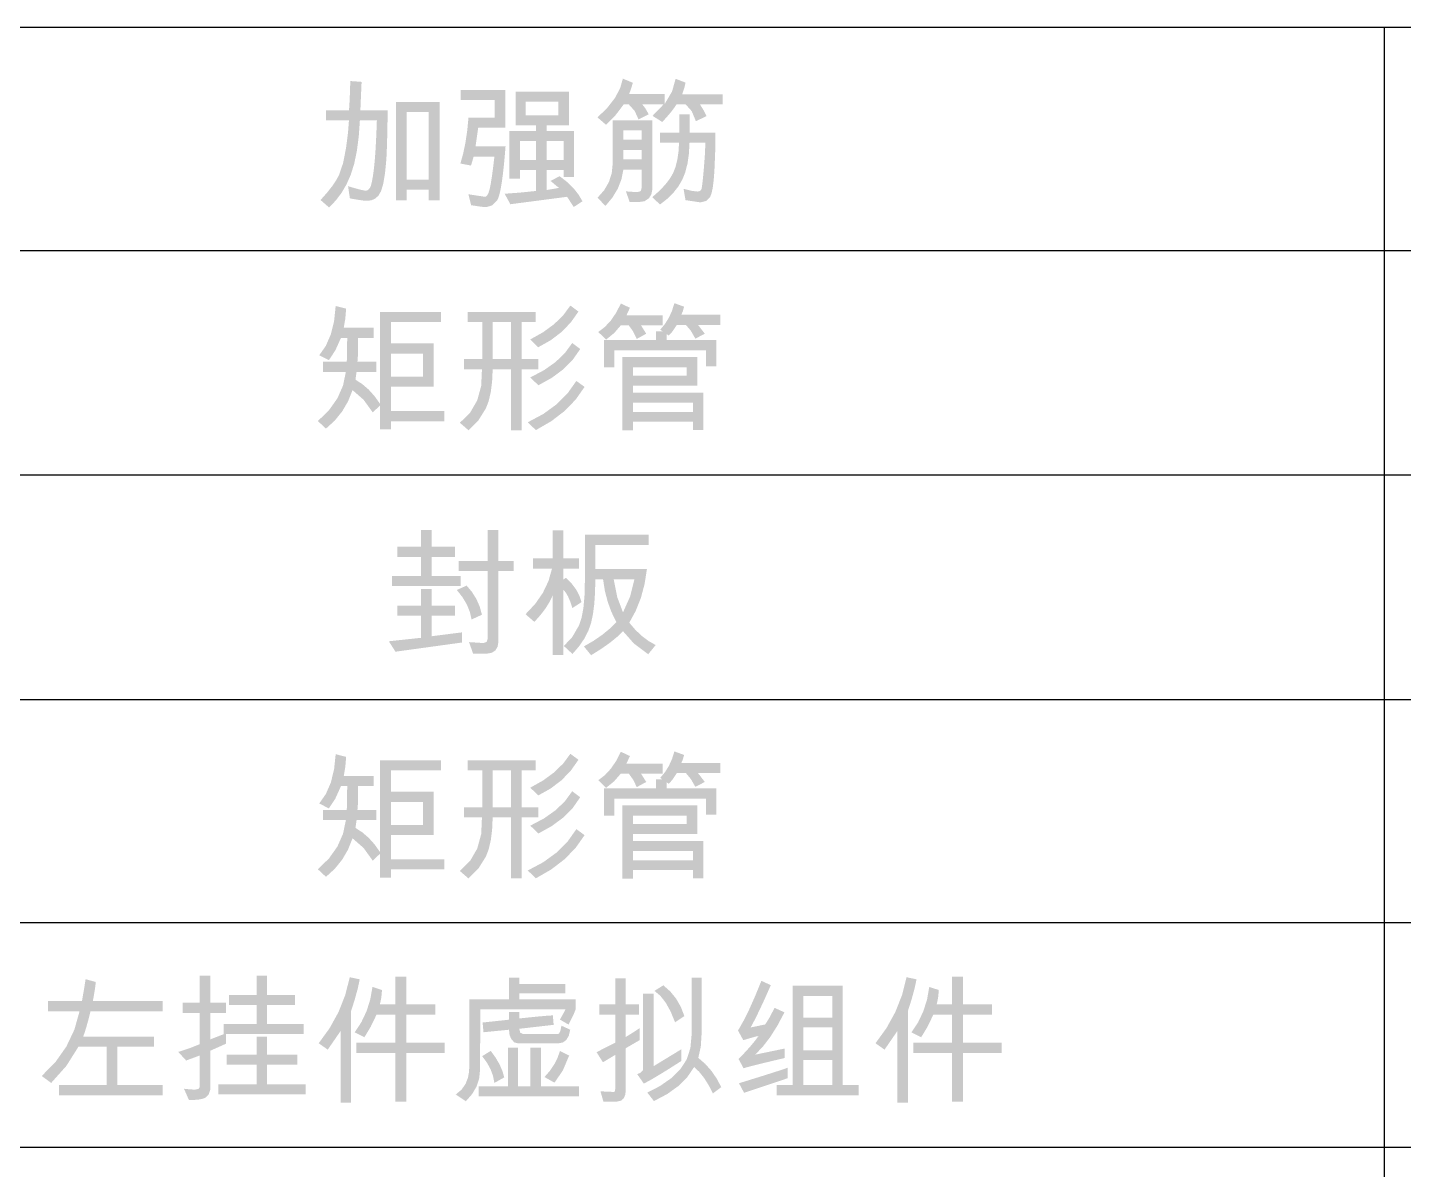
# Model space of a CAD drawing. Extents: x 3 to 294, y 5 to 205.
# Drawn here: x 101.33 to 129.22, y 27.49 to 50.62 of the extents above; entities that cross this region are included whole.
import ezdxf

# ---------------------------------------------------------------- set-up
doc = ezdxf.new("R2010")
doc.units = 0
doc.layers.get('0').update_dxf_attribs({"linetype": 'CONTINUOUS'})

msp = doc.modelspace()

# ---------------------------------------------------------------- hatches: boundary and pattern name
h = msp.add_hatch(color=7)
h.paths.add_polyline_path([(108.631011, 48.94677), (108.617231, 48.277044), (108.603588, 47.956098), (108.57589, 47.674014), (108.538269, 47.450772), (108.494861, 47.306905), (108.442013, 47.217125), (108.378003, 47.157525), (108.301522, 47.123763), (108.210985, 47.112326), (108.160756, 47.115426), (108.086135, 47.124728), (107.987123, 47.140231), (107.863719, 47.161935), (107.826237, 47.40888), (107.960595, 47.369089), (108.066015, 47.340667), (108.142497, 47.323613), (108.190039, 47.317929), (108.231518, 47.332123), (108.270516, 47.375255), (108.289637, 47.419594), (108.308964, 47.495558), (108.328497, 47.603148), (108.348238, 47.742365), (108.367039, 47.920967), (108.383722, 48.14675), (108.398235, 48.419765), (108.410525, 48.740064), (108.066015, 48.740064), (108.042658, 48.410257), (108.004004, 48.116984), (107.950053, 47.860196), (107.880807, 47.639839), (107.795558, 47.446655), (107.693669, 47.272178), (107.575244, 47.116305), (107.440386, 46.978932), (107.268407, 47.128862), (107.398227, 47.274796), (107.50412, 47.408328), (107.586139, 47.529458), (107.644336, 47.638185), (107.726191, 47.878377), (107.786549, 48.188849), (107.825823, 48.499597), (107.844427, 48.740064), (107.381406, 48.740064), (107.381406, 48.94677), (107.844427, 48.94677), (107.851679, 49.028738), (107.858621, 49.154785), (107.865356, 49.324964), (107.871988, 49.539327), (108.100742, 49.52279), (108.075937, 48.94677)])
h.paths.add_polyline_path([(109.681076, 47.12335), (109.457834, 47.12335), (109.457834, 47.337222), (109.01135, 47.337222), (109.01135, 47.12335), (108.798029, 47.12335), (108.798029, 49.116544), (109.681076, 49.116544)])
h.paths.add_polyline_path([(109.457834, 47.543927), (109.457834, 48.909839), (109.01135, 48.909839), (109.01135, 47.543927)])
h = msp.add_hatch(color=7)
h.paths.add_polyline_path([(115.418125, 49.065281), (114.961719, 49.065281), (115.028691, 48.958552), (115.09401, 48.828259), (114.879036, 48.726284), (114.793322, 48.930923), (114.671228, 49.065281), (114.484917, 49.065281), (114.437788, 48.994071), (114.374123, 48.911079), (114.293921, 48.816304), (114.197183, 48.709748), (113.998745, 48.833771), (114.221988, 49.065281), (113.793142, 49.065281), (113.857083, 48.981221), (113.922678, 48.864088), (113.715972, 48.761011), (113.63832, 48.932714), (113.516432, 49.068037), (113.417213, 49.068037), (113.234417, 48.827914), (113.056167, 48.653524), (112.883637, 48.802352), (113.084762, 48.999652), (113.237517, 49.196333), (113.341904, 49.392393), (113.397921, 49.587834), (113.600217, 49.505151), (113.570933, 49.401523), (113.5247, 49.276397), (114.244036, 49.276397), (114.246792, 49.076306), (114.395483, 49.328211), (114.467278, 49.585077), (114.668472, 49.507907), (114.645597, 49.404141), (114.59957, 49.268129), (115.418125, 49.268129)])
h.paths.add_polyline_path([(115.272053, 48.494774), (115.270881, 48.13297), (115.254414, 47.728584), (115.240039, 47.535418), (115.220859, 47.381732), (115.19682, 47.267527), (115.167873, 47.192803), (115.088636, 47.109707), (114.977153, 47.082009), (114.93588, 47.086005), (114.861949, 47.097443), (114.668472, 47.126106), (114.628233, 47.355412), (114.796836, 47.314002), (114.912109, 47.30029), (114.964475, 47.312348), (114.992035, 47.348797), (115.000398, 47.390448), (115.01057, 47.466619), (115.022499, 47.57731), (115.036133, 47.722521), (115.059628, 48.027136), (115.071962, 48.292478), (114.749501, 48.292478), (114.737116, 48.067995), (114.708297, 47.867491), (114.663149, 47.690964), (114.601775, 47.538415), (114.521487, 47.401765), (114.419598, 47.272867), (114.296212, 47.151617), (114.151432, 47.037912), (113.993233, 47.185637), (114.136894, 47.313803), (114.255336, 47.437887), (114.34856, 47.55794), (114.416567, 47.674014), (114.465659, 47.798244), (114.502143, 47.942732), (114.526017, 48.107476), (114.537283, 48.292478), (114.154188, 48.292478), (114.154188, 48.494774), (114.540039, 48.494774), (114.540039, 48.866844), (114.755013, 48.866844), (114.755013, 48.494774)])
h.paths.add_polyline_path([(113.993233, 47.328953), (113.975939, 47.24255), (113.924331, 47.161935), (113.836206, 47.104126), (113.71046, 47.086419), (113.535725, 47.089175), (113.459657, 47.304149), (113.600148, 47.293744), (113.677387, 47.290368), (113.73244, 47.296707), (113.762274, 47.316275), (113.774952, 47.356032), (113.779362, 47.42266), (113.779362, 47.746774), (113.408945, 47.746774), (113.368534, 47.546675), (113.29443, 47.357272), (113.186633, 47.178515), (113.045143, 47.010351), (112.883637, 47.174613), (113.018607, 47.327067), (113.115078, 47.493422), (113.172999, 47.67373), (113.192317, 47.868042), (113.192317, 48.740064), (113.993233, 48.740064)])
h.paths.add_polyline_path([(113.779362, 48.348702), (113.779362, 48.537768), (113.406189, 48.537768), (113.406189, 48.348702)])
h.paths.add_polyline_path([(113.779362, 47.950724), (113.779362, 48.144752), (113.406189, 48.144752), (113.406189, 47.950724)])
h = msp.add_hatch(color=7)
h.paths.add_polyline_path([(110.465455, 48.593992), (110.411436, 48.215307), (111.019427, 48.215307), (111.000668, 47.990258), (110.981186, 47.790536), (110.960981, 47.616148), (110.940052, 47.467102), (110.918399, 47.343402), (110.896024, 47.245057), (110.872924, 47.172071), (110.849101, 47.124452), (110.745335, 47.019515), (110.629166, 46.984444), (110.582976, 46.986924), (110.516374, 46.994366), (110.429411, 47.006768), (110.32214, 47.024131), (110.265364, 47.245169), (110.586723, 47.196662), (110.618659, 47.198117), (110.647494, 47.223189), (110.673229, 47.271928), (110.695863, 47.344387), (110.717774, 47.449273), (110.741339, 47.59519), (110.766557, 47.782035), (110.793429, 48.009704), (110.372851, 48.009704), (110.319383, 47.826701), (110.104409, 47.868042), (110.16115, 48.073705), (110.207349, 48.297094), (110.243006, 48.538156), (110.26812, 48.79684), (110.798941, 48.79684), (110.798941, 49.152373), (110.112678, 49.152373), (110.112678, 49.356323), (111.012261, 49.356323), (111.012261, 48.593992)])
h.paths.add_polyline_path([(111.097699, 48.526744), (111.639544, 48.526744), (111.639544, 48.642499), (111.224479, 48.642499), (111.224479, 49.327109), (112.304861, 49.327109), (112.304861, 48.642499), (111.854518, 48.642499), (111.854518, 48.526744), (112.409592, 48.526744), (112.409592, 47.597946), (112.196271, 47.597946), (112.196271, 47.738506), (111.854518, 47.738506), (111.854518, 47.331709), (112.105321, 47.374704), (112.0677, 47.40192), (112.016024, 47.44526), (111.965174, 47.48853), (111.930034, 47.515264), (112.116345, 47.611727), (112.268067, 47.493396), (112.395811, 47.369123), (112.499578, 47.238959), (112.579366, 47.102955), (112.401324, 46.9872), (112.351387, 47.064611), (112.312302, 47.124866), (112.283966, 47.167964), (112.266276, 47.193906), (111.116992, 47.043424), (111.001237, 47.256193), (111.29972, 47.27769), (111.639544, 47.312417), (111.639544, 47.738506), (111.312673, 47.738506), (111.312673, 47.560464), (111.097699, 47.560464)])
h.paths.add_polyline_path([(111.428429, 48.844795), (112.091541, 48.844795), (112.091541, 49.124813), (111.428429, 49.124813)])
h.paths.add_polyline_path([(111.639544, 47.942456), (111.639544, 48.322794), (111.312673, 48.322794), (111.312673, 47.942456)])
h.paths.add_polyline_path([(112.196271, 47.942456), (112.196271, 48.322794), (111.854518, 48.322794), (111.854518, 47.942456)])
h = msp.add_hatch(color=7)
h.paths.add_polyline_path([(109.776436, 42.647438), (108.698811, 42.647438), (108.698811, 42.48042), (108.475568, 42.48042), (108.475568, 42.96604), (108.32674, 42.82548), (108.140774, 43.082278), (107.917187, 43.277477), (107.82715, 43.051341), (107.70745, 42.845875), (107.557984, 42.66108), (107.37865, 42.496956), (107.214388, 42.650194), (107.440532, 42.87118), (107.610505, 43.110872), (107.724357, 43.369375), (107.78214, 43.646791), (107.319119, 43.646791), (107.319119, 43.851843), (107.798676, 43.851843), (107.802293, 43.890601), (107.804877, 43.961397), (107.806427, 44.064233), (107.806944, 44.199109), (107.8097, 44.33581), (107.682921, 44.33581), (107.568544, 44.082734), (107.43763, 43.883814), (107.241949, 43.983032), (107.376299, 44.175062), (107.476697, 44.405539), (107.543093, 44.674463), (107.575434, 44.981835), (107.787652, 44.928367), (107.770702, 44.725313), (107.739696, 44.540862), (108.346033, 44.540862), (108.346033, 44.33581), (108.030186, 44.33581), (108.029273, 44.146244), (108.026603, 44.002463), (108.02228, 43.904364), (108.016406, 43.851843), (108.396745, 43.851843), (108.396745, 43.646791), (107.998767, 43.646791), (107.976719, 43.488041), (108.115745, 43.398443), (108.24516, 43.286779), (108.365067, 43.1531), (108.475568, 42.99746), (108.475568, 44.860567), (109.708637, 44.860567), (109.708637, 44.653861), (108.698811, 44.653861), (108.698811, 44.222811), (109.559809, 44.222811), (109.559809, 43.344725), (108.698811, 43.344725), (108.698811, 42.853041), (109.776436, 42.853041)])
h.paths.add_polyline_path([(109.344835, 43.550328), (109.344835, 44.016105), (108.698811, 44.016105), (108.698811, 43.550328)])
h = msp.add_hatch(color=7)
h.paths.add_polyline_path([(112.497786, 44.868835), (112.342335, 44.648478), (112.154586, 44.454528), (111.934487, 44.286933), (111.681988, 44.145641), (111.521033, 44.30384), (111.781473, 44.449981), (112.003828, 44.613072), (112.188046, 44.793112), (112.334075, 44.990103)])
h.paths.add_polyline_path([(111.681988, 43.700259), (111.34299, 43.700259), (111.34299, 42.463883), (111.128016, 42.463883), (111.128016, 43.700259), (110.758702, 43.700259), (110.747032, 43.453961), (110.720324, 43.240063), (110.678629, 43.058515), (110.622001, 42.909265), (110.469452, 42.66487), (110.26812, 42.463883), (110.093385, 42.615467), (110.302149, 42.821863), (110.44637, 43.07146), (110.525994, 43.364259), (110.540972, 43.700259), (110.174414, 43.700259), (110.174414, 43.905862), (110.545382, 43.905862), (110.545382, 44.653861), (110.251584, 44.653861), (110.251584, 44.860567), (111.631276, 44.860567), (111.631276, 44.653861), (111.34299, 44.653861), (111.34299, 43.905862), (111.681988, 43.905862)])
h.paths.add_polyline_path([(111.128016, 43.905862), (111.128016, 44.653861), (110.758702, 44.653861), (110.758702, 43.905862)])
h.paths.add_polyline_path([(112.533615, 44.109812), (112.383228, 43.894313), (112.191655, 43.700052), (111.958844, 43.526979), (111.684744, 43.375042), (111.521033, 43.533792), (111.797708, 43.67964), (112.031596, 43.844402), (112.222695, 44.02818), (112.371007, 44.231079)])
h.paths.add_polyline_path([(112.62181, 43.341969), (112.441037, 43.085129), (112.216184, 42.853661), (111.9472, 42.647515), (111.634032, 42.466639), (111.46977, 42.625389), (111.784376, 42.793045), (112.053507, 42.988502), (112.277162, 43.211865), (112.455343, 43.463236)])
h = msp.add_hatch(color=7)
h.paths.add_polyline_path([(115.371271, 44.597637), (114.922031, 44.597637), (115.059835, 44.419595), (114.868012, 44.320376), (114.775477, 44.480504), (114.67674, 44.597637), (114.490429, 44.597637), (114.403958, 44.465346), (114.329475, 44.382664), (114.28648, 44.411327), (114.28648, 44.290059), (115.294101, 44.290059), (115.294101, 43.75979), (115.08023, 43.75979), (115.08023, 44.083354), (113.228146, 44.083354), (113.228146, 43.738844), (113.014826, 43.738844), (113.014826, 44.290059), (114.06875, 44.290059), (114.06875, 44.470858), (114.202695, 44.470858), (114.154188, 44.501175), (114.250625, 44.61662), (114.330784, 44.744674), (114.394716, 44.885337), (114.442474, 45.03861), (114.639258, 44.966952), (114.611146, 44.867457), (114.583034, 44.804343), (115.371271, 44.804343)])
h.paths.add_polyline_path([(114.202695, 44.586613), (113.767235, 44.586613), (113.871966, 44.419595), (113.680143, 44.314864), (113.604006, 44.469549), (113.519188, 44.586613), (113.354926, 44.586613), (113.220981, 44.432893), (113.058923, 44.301084), (112.899071, 44.454322), (113.032508, 44.556434), (113.153388, 44.686659), (113.261762, 44.844995), (113.357682, 45.031444), (113.541237, 44.944903), (113.470681, 44.791665), (114.202695, 44.791665)])
h.paths.add_polyline_path([(115.032274, 42.469395), (114.8173, 42.469395), (114.8173, 42.636414), (113.600217, 42.636414), (113.600217, 42.461127), (113.386896, 42.461127), (113.386896, 43.94555), (114.908251, 43.94555), (114.908251, 43.364018), (113.600217, 43.364018), (113.600217, 43.226214), (115.032274, 43.226214)])
h.paths.add_polyline_path([(114.693277, 43.570723), (114.693277, 43.738844), (113.600217, 43.738844), (113.600217, 43.570723)])
h.paths.add_polyline_path([(114.8173, 42.830993), (114.8173, 43.019508), (113.600217, 43.019508), (113.600217, 42.830993)])
h = msp.add_hatch(color=7)
h.paths.add_polyline_path([(111.182035, 39.610198), (110.874457, 39.610198), (110.874457, 38.179794), (110.859574, 38.080575), (110.814926, 38.004507), (110.744233, 37.955863), (110.651215, 37.939464), (110.360725, 37.939464), (110.279145, 38.171526), (110.56743, 38.152233), (110.636401, 38.174557), (110.659483, 38.24153), (110.659483, 39.610198), (110.069683, 39.610198), (110.069683, 39.816903), (110.659483, 39.816903), (110.659483, 40.443635), (110.874457, 40.443635), (110.874457, 39.816903), (111.182035, 39.816903)])
h.paths.add_polyline_path([(110.107166, 39.305376), (108.715347, 39.305376), (108.715347, 39.512081), (109.305147, 39.512081), (109.305147, 39.897932), (108.828346, 39.897932), (108.828346, 40.104638), (109.305147, 40.104638), (109.305147, 40.443635), (109.520121, 40.443635), (109.520121, 40.104638), (109.996923, 40.104638), (109.996923, 39.897932), (109.520121, 39.897932), (109.520121, 39.512081), (110.107166, 39.512081)])
h.paths.add_polyline_path([(110.540972, 38.726599), (110.330408, 38.629034), (110.295578, 38.783022), (110.234083, 38.934063), (110.145923, 39.082107), (110.031098, 39.227103), (110.231189, 39.3164), (110.341372, 39.184013), (110.429695, 39.04155), (110.496212, 38.889062)])
h.paths.add_polyline_path([(110.138585, 38.163257), (108.787005, 37.976947), (108.65306, 38.188062), (109.305147, 38.258066), (109.305147, 38.704551), (108.828346, 38.704551), (108.828346, 38.911257), (109.305147, 38.911257), (109.305147, 39.249152), (109.520121, 39.249152), (109.520121, 38.911257), (109.996923, 38.911257), (109.996923, 38.704551), (109.520121, 38.704551), (109.520121, 38.290037), (110.133073, 38.36831)])
h = msp.add_hatch(color=7)
h.paths.add_polyline_path([(112.560074, 38.981812), (112.373763, 38.860545), (112.33212, 38.98872), (112.287429, 39.093847), (112.23974, 39.176029), (112.189106, 39.235371), (112.189106, 37.909147), (111.975785, 37.909147), (111.975785, 39.119616), (111.915324, 38.991045), (111.833158, 38.85834), (111.729289, 38.721501), (111.603715, 38.580527), (111.42457, 38.736521), (111.621251, 38.946224), (111.776383, 39.17019), (111.889968, 39.408418), (111.962005, 39.660909), (111.574501, 39.660909), (111.574501, 39.867615), (111.975785, 39.867615), (111.975785, 40.435367), (112.189106, 40.435367), (112.189106, 39.867615), (112.508811, 39.867615), (112.508811, 39.660909), (112.189106, 39.660909), (112.189106, 39.436565), (112.245881, 39.47515), (112.361016, 39.356828), (112.45176, 39.235096), (112.518112, 39.110056)])
h.paths.add_polyline_path([(114.063238, 38.111994), (113.911653, 37.925684), (113.621025, 38.143758), (113.400677, 38.392012), (113.280581, 38.275731), (113.132786, 38.155885), (112.957293, 38.032421), (112.754101, 37.905289), (112.608029, 38.084434), (112.804107, 38.197795), (112.978997, 38.317873), (113.132803, 38.444567), (113.265629, 38.577771), (113.167556, 38.778474), (113.089998, 38.98946), (113.033008, 39.210678), (112.996636, 39.442077), (112.83954, 39.442077), (112.834165, 39.176357), (112.818042, 38.940609), (112.791171, 38.734833), (112.75355, 38.55903), (112.69774, 38.399152), (112.616298, 38.241186), (112.509224, 38.085183), (112.376519, 37.931196), (112.201784, 38.092702), (112.371971, 38.273707), (112.508259, 38.508869), (112.560349, 38.661823), (112.597556, 38.859373), (112.61988, 39.101469), (112.627322, 39.388058), (112.627322, 40.349928), (113.922678, 40.349928), (113.922678, 40.14212), (112.842296, 40.14212), (112.842296, 39.652641), (113.885746, 39.652641), (113.838523, 39.348904), (113.763032, 39.066148), (113.659326, 38.804476), (113.527456, 38.563991), (113.65427, 38.417325), (113.785839, 38.293138), (113.922161, 38.191378)])
h.paths.add_polyline_path([(113.632187, 39.442077), (113.21161, 39.442077), (113.28568, 39.077448), (113.400677, 38.77235), (113.545784, 39.098119)])
h = msp.add_hatch(color=7)
h.paths.add_polyline_path([(109.776436, 33.565527), (108.698811, 33.565527), (108.698811, 33.398509), (108.475568, 33.398509), (108.475568, 33.884129), (108.32674, 33.743569), (108.140774, 34.000367), (107.917187, 34.195566), (107.82715, 33.96943), (107.70745, 33.763964), (107.557984, 33.579169), (107.37865, 33.415045), (107.214388, 33.568283), (107.440532, 33.789268), (107.610505, 34.028961), (107.724357, 34.287464), (107.78214, 34.56488), (107.319119, 34.56488), (107.319119, 34.769932), (107.798676, 34.769932), (107.802293, 34.808689), (107.804877, 34.879486), (107.806427, 34.982322), (107.806944, 35.117198), (107.8097, 35.253899), (107.682921, 35.253899), (107.568544, 35.000822), (107.43763, 34.801903), (107.241949, 34.901121), (107.376299, 35.093151), (107.476697, 35.323628), (107.543093, 35.592552), (107.575434, 35.899923), (107.787652, 35.846456), (107.770702, 35.643402), (107.739696, 35.458951), (108.346033, 35.458951), (108.346033, 35.253899), (108.030186, 35.253899), (108.029273, 35.064333), (108.026603, 34.920552), (108.02228, 34.822453), (108.016406, 34.769932), (108.396745, 34.769932), (108.396745, 34.56488), (107.998767, 34.56488), (107.976719, 34.40613), (108.115745, 34.316532), (108.24516, 34.204868), (108.365067, 34.071189), (108.475568, 33.915548), (108.475568, 35.778656), (109.708637, 35.778656), (109.708637, 35.57195), (108.698811, 35.57195), (108.698811, 35.1409), (109.559809, 35.1409), (109.559809, 34.262814), (108.698811, 34.262814), (108.698811, 33.77113), (109.776436, 33.77113)])
h.paths.add_polyline_path([(109.344835, 34.468417), (109.344835, 34.934194), (108.698811, 34.934194), (108.698811, 34.468417)])
h = msp.add_hatch(color=7)
h.paths.add_polyline_path([(112.497786, 35.786924), (112.342335, 35.566567), (112.154586, 35.372617), (111.934487, 35.205022), (111.681988, 35.06373), (111.521033, 35.221929), (111.781473, 35.36807), (112.003828, 35.53116), (112.188046, 35.711201), (112.334075, 35.908192)])
h.paths.add_polyline_path([(111.681988, 34.618348), (111.34299, 34.618348), (111.34299, 33.381972), (111.128016, 33.381972), (111.128016, 34.618348), (110.758702, 34.618348), (110.747032, 34.372049), (110.720324, 34.158152), (110.678629, 33.976604), (110.622001, 33.827354), (110.469452, 33.582959), (110.26812, 33.381972), (110.093385, 33.533556), (110.302149, 33.739952), (110.44637, 33.989549), (110.525994, 34.282348), (110.540972, 34.618348), (110.174414, 34.618348), (110.174414, 34.823951), (110.545382, 34.823951), (110.545382, 35.57195), (110.251584, 35.57195), (110.251584, 35.778656), (111.631276, 35.778656), (111.631276, 35.57195), (111.34299, 35.57195), (111.34299, 34.823951), (111.681988, 34.823951)])
h.paths.add_polyline_path([(111.128016, 34.823951), (111.128016, 35.57195), (110.758702, 35.57195), (110.758702, 34.823951)])
h.paths.add_polyline_path([(112.533615, 35.027901), (112.383228, 34.812402), (112.191655, 34.618141), (111.958844, 34.445068), (111.684744, 34.293131), (111.521033, 34.451881), (111.797708, 34.597729), (112.031596, 34.762491), (112.222695, 34.946269), (112.371007, 35.149168)])
h.paths.add_polyline_path([(112.62181, 34.260058), (112.441037, 34.003218), (112.216184, 33.77175), (111.9472, 33.565604), (111.634032, 33.384728), (111.46977, 33.543478), (111.784376, 33.711134), (112.053507, 33.906591), (112.277162, 34.129954), (112.455343, 34.381325)])
h = msp.add_hatch(color=7)
h.paths.add_polyline_path([(115.371271, 35.515726), (114.922031, 35.515726), (115.059835, 35.337684), (114.868012, 35.238465), (114.775477, 35.398593), (114.67674, 35.515726), (114.490429, 35.515726), (114.403958, 35.383435), (114.329475, 35.300752), (114.28648, 35.329416), (114.28648, 35.208148), (115.294101, 35.208148), (115.294101, 34.677879), (115.08023, 34.677879), (115.08023, 35.001443), (113.228146, 35.001443), (113.228146, 34.656933), (113.014826, 34.656933), (113.014826, 35.208148), (114.06875, 35.208148), (114.06875, 35.388947), (114.202695, 35.388947), (114.154188, 35.419264), (114.250625, 35.534709), (114.330784, 35.662763), (114.394716, 35.803426), (114.442474, 35.956699), (114.639258, 35.885041), (114.611146, 35.785546), (114.583034, 35.722432), (115.371271, 35.722432)])
h.paths.add_polyline_path([(114.202695, 35.504702), (113.767235, 35.504702), (113.871966, 35.337684), (113.680143, 35.232953), (113.604006, 35.387638), (113.519188, 35.504702), (113.354926, 35.504702), (113.220981, 35.350982), (113.058923, 35.219173), (112.899071, 35.37241), (113.032508, 35.474523), (113.153388, 35.604748), (113.261762, 35.763084), (113.357682, 35.949533), (113.541237, 35.862992), (113.470681, 35.709754), (114.202695, 35.709754)])
h.paths.add_polyline_path([(115.032274, 33.387484), (114.8173, 33.387484), (114.8173, 33.554502), (113.600217, 33.554502), (113.600217, 33.379216), (113.386896, 33.379216), (113.386896, 34.863639), (114.908251, 34.863639), (114.908251, 34.282107), (113.600217, 34.282107), (113.600217, 34.144303), (115.032274, 34.144303)])
h.paths.add_polyline_path([(114.693277, 34.488812), (114.693277, 34.656933), (113.600217, 34.656933), (113.600217, 34.488812)])
h.paths.add_polyline_path([(114.8173, 33.749081), (114.8173, 33.937597), (113.600217, 33.937597), (113.600217, 33.749081)])
h = msp.add_hatch(color=7)
h.dxf.hatch_style = 2
h.paths.add_polyline_path([(104.069705, 28.989845), (101.96296, 28.989845), (101.96296, 29.197102), (102.933099, 29.197102), (102.933099, 29.972661), (102.359835, 29.972661), (102.114613, 29.583366), (101.806966, 29.239545), (101.615694, 29.380105), (101.894023, 29.662448), (102.114682, 29.97528), (102.277669, 30.318497), (102.382986, 30.691997), (101.742474, 30.691997), (101.742474, 30.898703), (102.431493, 30.898703), (102.460225, 31.063749), (102.481929, 31.19257), (102.496605, 31.285114), (102.504253, 31.341329), (102.712613, 31.284554), (102.691115, 31.117053), (102.653081, 30.898703), (104.069705, 30.898703), (104.069705, 30.691997), (102.605126, 30.691997), (102.562648, 30.523532), (102.523684, 30.381939), (102.488234, 30.267217), (102.456298, 30.179367), (103.889457, 30.179367), (103.889457, 29.972661), (103.148073, 29.972661), (103.148073, 29.197102), (104.069705, 29.197102)])
h = msp.add_hatch(color=7)
h.paths.add_polyline_path([(106.929409, 30.228977), (105.354036, 30.228977), (105.354036, 30.034949), (105.033229, 29.891633), (105.033229, 29.103395), (104.999054, 29.002109), (104.930152, 28.93803), (104.877252, 28.918092), (104.804612, 28.903786), (104.712336, 28.895165), (104.600525, 28.89228), (104.499653, 29.121034), (104.637181, 29.107667), (104.721792, 29.103395), (104.794001, 29.116693), (104.818255, 29.156863), (104.818255, 29.79517), (104.54375, 29.693195), (104.383897, 29.867931), (104.628775, 29.948201), (104.818255, 30.023924), (104.818255, 30.658924), (104.470989, 30.658924), (104.470989, 30.864528), (104.818255, 30.864528), (104.818255, 31.412987), (105.033229, 31.412987), (105.033229, 30.864528), (105.354036, 30.864528), (105.354036, 30.658924), (105.033229, 30.658924), (105.033229, 30.120387), (105.130277, 30.159248), (105.208102, 30.18984), (105.266703, 30.212164), (105.30608, 30.22622), (105.30608, 30.435682), (105.970295, 30.435682), (105.970295, 30.816021), (105.410811, 30.816021), (105.410811, 31.022727), (105.970295, 31.022727), (105.970295, 31.412987), (106.183615, 31.412987), (106.183615, 31.022727), (106.748611, 31.022727), (106.748611, 30.816021), (106.183615, 30.816021), (106.183615, 30.435682), (106.929409, 30.435682)])
h.paths.add_polyline_path([(106.966341, 29.008035), (105.194184, 29.008035), (105.194184, 29.213638), (105.970295, 29.213638), (105.970295, 29.608859), (105.362304, 29.608859), (105.362304, 29.814463), (105.970295, 29.814463), (105.970295, 30.179367), (106.183615, 30.179367), (106.183615, 29.814463), (106.797118, 29.814463), (106.797118, 29.608859), (106.183615, 29.608859), (106.183615, 29.213638), (106.966341, 29.213638)])
h = msp.add_hatch(color=7)
h.paths.add_polyline_path([(109.785807, 29.843126), (109.005837, 29.843126), (109.005837, 28.857553), (108.784249, 28.857553), (108.784249, 29.843126), (107.996011, 29.843126), (107.996011, 30.056997), (108.784249, 30.056997), (108.784249, 30.619237), (108.402257, 30.619237), (108.285192, 30.376564), (108.156966, 30.164484), (107.960182, 30.263703), (108.09566, 30.469393), (108.201063, 30.691308), (108.276287, 30.929554), (108.321228, 31.184233), (108.515256, 31.121945), (108.500442, 30.967329), (108.472812, 30.834211), (108.784249, 30.834211), (108.784249, 31.392041), (109.005837, 31.392041), (109.005837, 30.834211), (109.592882, 30.834211), (109.592882, 30.619237), (109.005837, 30.619237), (109.005837, 30.056997), (109.785807, 30.056997)])
h.paths.add_polyline_path([(108.063259, 31.338573), (108.024261, 31.155845), (107.962938, 30.931776), (107.888524, 30.69751), (107.888524, 28.841016), (107.674653, 28.841016), (107.674653, 30.291264), (107.414479, 29.913681), (107.230924, 30.043217), (107.454166, 30.351002), (107.633587, 30.676563), (107.769186, 31.019902), (107.860963, 31.381016)])
h = msp.add_hatch(color=7)
h.paths.add_polyline_path([(112.444318, 30.746016), (112.434052, 30.713495), (112.403528, 30.636325), (112.296593, 30.421902), (112.121857, 30.522774), (112.166291, 30.600806), (112.19951, 30.661267), (112.221464, 30.704159), (112.2321, 30.72948), (110.507899, 30.72948), (110.502387, 29.504128), (110.484404, 29.328937), (110.430453, 29.164649), (110.340536, 29.011213), (110.214653, 28.868577), (110.010703, 29.005279), (110.129834, 29.105738), (110.209692, 29.221906), (110.256752, 29.343174), (110.278594, 29.45948), (110.282297, 29.528942), (110.28507, 29.624087), (110.28681, 29.744966), (110.287413, 29.891633), (110.287413, 30.934532), (111.086675, 30.934532), (111.086675, 31.372748), (111.300547, 31.372748), (111.300547, 31.245969), (112.229344, 31.245969), (112.229344, 31.053043), (111.300547, 31.053043), (111.300547, 30.934532), (112.444318, 30.934532)])
h.paths.add_polyline_path([(112.331319, 30.317171), (112.301442, 30.196033), (112.250635, 30.10957), (112.178848, 30.057729), (112.086028, 30.040461), (111.272986, 30.040461), (111.198641, 30.060374), (111.139592, 30.120387), (111.101282, 30.209271), (111.089431, 30.317171), (110.572942, 30.266459), (110.55365, 30.463243), (111.086675, 30.520018), (111.086675, 30.678217), (111.300547, 30.678217), (111.300547, 30.545925), (111.522755, 30.569378), (111.709824, 30.587611), (111.861753, 30.600573), (111.978541, 30.608213), (111.995078, 30.41639), (111.297791, 30.336464), (111.316394, 30.257846), (111.372205, 30.231733), (112.086028, 30.231733), (112.106975, 30.245513), (112.129574, 30.287405), (112.153277, 30.398751)])
h.paths.add_polyline_path([(112.506054, 28.967796), (110.47648, 28.967796), (110.47648, 29.173399), (111.069036, 29.173399), (111.069036, 29.956125), (111.27023, 29.956125), (111.27023, 29.173399), (111.521033, 29.173399), (111.521033, 29.956125), (111.736007, 29.956125), (111.736007, 29.173399), (112.506054, 29.173399)])
h.paths.add_polyline_path([(110.992969, 29.351442), (110.793429, 29.239545), (110.766453, 29.378779), (110.716121, 29.515428), (110.64243, 29.649598), (110.545382, 29.78139), (110.719015, 29.888877), (110.818638, 29.751107), (110.897539, 29.615612), (110.955667, 29.48239)])
h.paths.add_polyline_path([(112.309271, 29.79517), (112.180286, 29.489935), (112.011614, 29.245057), (111.808767, 29.358056), (111.917684, 29.484672), (112.00624, 29.614854), (112.074332, 29.748653), (112.121857, 29.886121)])
h = msp.add_hatch(color=7)
h.paths.add_polyline_path([(115.39332, 29.154107), (115.223546, 29.027327), (115.134662, 29.198678), (115.041645, 29.344758), (114.944493, 29.465518), (114.843207, 29.560904), (114.704809, 29.358435), (114.522744, 29.176018), (114.296961, 29.01365), (114.027409, 28.871333), (113.894015, 29.043864), (114.147849, 29.17464), (114.375225, 29.332701), (114.561261, 29.513361), (114.691072, 29.713039), (114.767002, 29.944894), (114.792495, 30.223464), (114.792495, 31.372748), (114.994791, 31.372748), (114.994791, 30.244411), (114.97791, 29.97776), (114.927543, 29.746663), (115.065511, 29.627489), (115.189164, 29.489039), (115.298451, 29.331262)])
h.paths.add_polyline_path([(113.739674, 30.107709), (113.456901, 29.942345), (113.456901, 29.092371), (113.446566, 28.999422), (113.41556, 28.927557), (113.361403, 28.880497), (113.281614, 28.861963), (113.166204, 28.858724), (113.004904, 28.857553), (112.943168, 29.070322), (113.092754, 29.060676), (113.217122, 29.057644), (113.235726, 29.07046), (113.241927, 29.108907), (113.241927, 29.806194), (112.99388, 29.657366), (112.864344, 29.862418), (113.241927, 30.054241), (113.241927, 30.621993), (112.923876, 30.621993), (112.923876, 30.828699), (113.241927, 30.828699), (113.241927, 31.358968), (113.456901, 31.358968), (113.456901, 30.828699), (113.723138, 30.828699), (113.723138, 30.621993), (113.456901, 30.621993), (113.456901, 30.169997), (113.622679, 30.273349), (113.739674, 30.350244)])
h.paths.add_polyline_path([(114.64477, 30.594432), (114.456254, 30.468755), (114.365002, 30.689215), (114.264913, 30.868593), (114.15604, 31.006939), (114.038433, 31.104306), (114.219232, 31.217306), (114.361454, 31.090371), (114.47975, 30.944316), (114.574171, 30.779038)])
h.paths.add_polyline_path([(114.580278, 29.682171), (114.345753, 29.532628), (114.14151, 29.406494), (113.967447, 29.303822), (113.823459, 29.224662), (113.688411, 29.417588), (113.755797, 29.445355), (113.804166, 29.49586), (113.804166, 31.047531), (114.01914, 31.047531), (114.01914, 29.57744), (114.580278, 29.919194)])
h = msp.add_hatch(color=7)
h.paths.add_polyline_path([(116.677652, 29.743907), (116.504767, 29.703213), (116.351565, 29.666711), (116.218038, 29.634408), (116.104181, 29.60631), (116.009987, 29.582424), (115.935449, 29.562755), (115.880561, 29.547312), (115.845317, 29.536099), (115.743342, 29.724615), (115.87274, 29.858353), (115.98312, 29.980103), (116.074484, 30.089864), (116.146831, 30.187635), (116.109487, 30.183157), (116.022257, 30.159523), (115.918835, 30.130171), (115.839804, 30.104953), (115.732317, 30.300635), (115.842509, 30.49381), (115.958178, 30.726104), (116.079428, 30.997569), (116.206363, 31.308256), (116.397634, 31.220062), (116.27691, 30.948778), (116.168535, 30.715424), (116.07246, 30.520104), (115.988633, 30.362922), (116.284635, 30.424658), (116.371107, 30.564322), (116.473702, 30.759797), (116.674896, 30.669949), (116.531649, 30.400818), (116.384681, 30.168067), (116.233992, 29.971697), (116.079583, 29.811707), (116.677652, 29.93573)])
h.paths.add_polyline_path([(118.180816, 28.989845), (116.518902, 28.989845), (116.518902, 29.197102), (116.841363, 29.197102), (116.841363, 31.209037), (117.857252, 31.209037), (117.857252, 29.197102), (118.180816, 29.197102)])
h.paths.add_polyline_path([(117.642278, 30.559706), (117.642278, 31.003434), (117.055234, 31.003434), (117.055234, 30.559706)])
h.paths.add_polyline_path([(117.642278, 29.899901), (117.642278, 30.365678), (117.055234, 30.365678), (117.055234, 29.899901)])
h.paths.add_polyline_path([(117.642278, 29.197102), (117.642278, 29.70422), (117.055234, 29.70422), (117.055234, 29.197102)])
h.paths.add_polyline_path([(116.739388, 29.334905), (115.856341, 29.038352), (115.75161, 29.232931), (115.949894, 29.29409), (116.12679, 29.348996), (116.282304, 29.397649), (116.416445, 29.44005), (116.529216, 29.476197), (116.620627, 29.506092), (116.690682, 29.529734), (116.739388, 29.547123)])
h = msp.add_hatch(color=7)
h.paths.add_polyline_path([(121.074696, 29.843126), (120.294726, 29.843126), (120.294726, 28.857553), (120.073138, 28.857553), (120.073138, 29.843126), (119.2849, 29.843126), (119.2849, 30.056997), (120.073138, 30.056997), (120.073138, 30.619237), (119.691146, 30.619237), (119.574081, 30.376564), (119.445855, 30.164484), (119.249071, 30.263703), (119.384549, 30.469393), (119.489952, 30.691308), (119.565176, 30.929554), (119.610117, 31.184233), (119.804145, 31.121945), (119.789331, 30.967329), (119.761701, 30.834211), (120.073138, 30.834211), (120.073138, 31.392041), (120.294726, 31.392041), (120.294726, 30.834211), (120.881771, 30.834211), (120.881771, 30.619237), (120.294726, 30.619237), (120.294726, 30.056997), (121.074696, 30.056997)])
h.paths.add_polyline_path([(119.352148, 31.338573), (119.31315, 31.155845), (119.251827, 30.931776), (119.177413, 30.69751), (119.177413, 28.841016), (118.963541, 28.841016), (118.963541, 30.291264), (118.703368, 29.913681), (118.519813, 30.043217), (118.743055, 30.351002), (118.922476, 30.676563), (119.058075, 31.019902), (119.149852, 31.381016)])

# ---------------------------------------------------------------- linework, layer by layer
at = {"color": 7}
for points in [[(176.988611, 50.623611), (4.974167, 50.623611)], [(128.834444, 50.623611), (128.834444, 9.771944)], [(4.974167, 46.108056), (176.988611, 46.108056)], [(4.974167, 41.557222), (176.988611, 41.557222)], [(4.974167, 37.006389), (176.988611, 37.006389)], [(4.974167, 32.490833), (176.988611, 32.490833)], [(4.974167, 27.94), (176.988611, 27.94)]]:
    msp.add_lwpolyline(points, dxfattribs=at)

doc.saveas('drawing.dxf')
